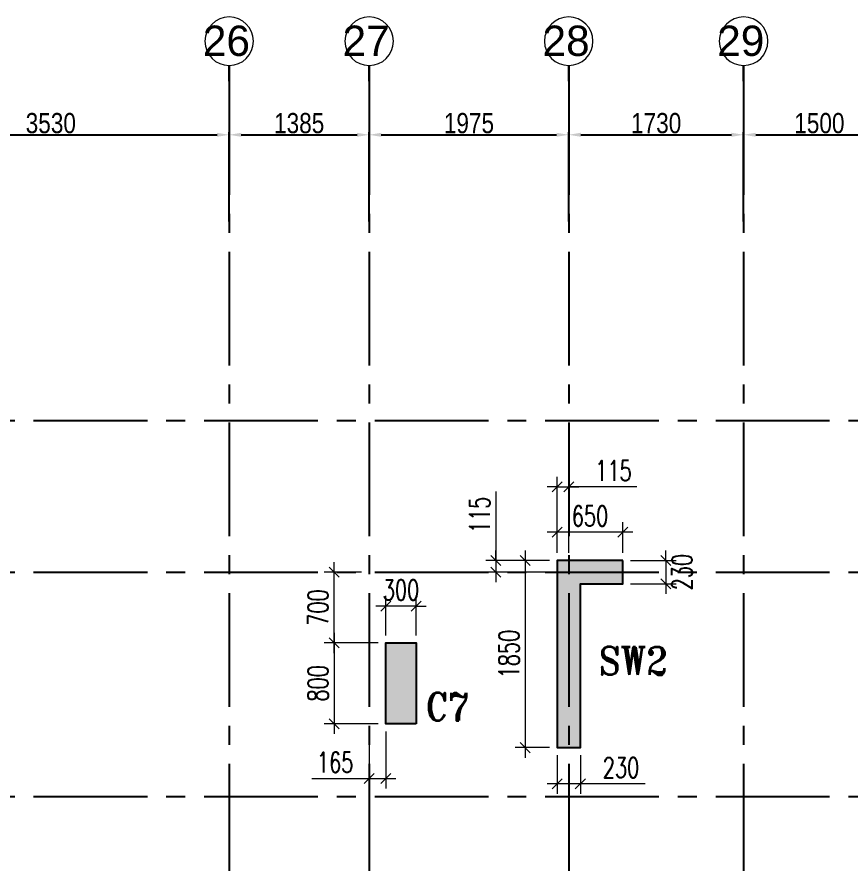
# Model space of a CAD drawing. Header units: millimetres. Extents: x 1123469 to 1752051, y -126924 to 196924.
# Drawn here: x 1414340 to 1422594, y -6975 to 1401 of the extents above; entities that cross this region are included whole.
import ezdxf
from ezdxf.enums import TextEntityAlignment as Align

# ---------------------------------------------------------------- set-up
doc = ezdxf.new("R2010")
doc.units = ezdxf.units.MM
doc.header["$LTSCALE"] = 500
doc.header["$MEASUREMENT"] = 0
doc.header["$PDMODE"] = 34
for name, pattern in [('CONTINOUS', [0]), ('DASHDOT', [1, 0.5, -0.25, 0, -0.25]), ('Site$0$CENTER2', [1.125, 0.75, -0.125, 0.125, -0.125])]:
    doc.linetypes.add(name, pattern=pattern)
doc.layers.get('Defpoints').update_dxf_attribs({"lineweight": 0})
for name, color, linetype, lineweight in [('COL. NO.', 1, 'DASHDOT', 15), ('CUT OUT', 1, 'Continuous', 13), ('dim-M', 1, 'Continuous', 15), ('GRID NO.', 7, 'Continuous', 20), ('TOWER COL HATCH', 253, 'Continuous', 20)]:
    doc.layers.add(name, color=color, linetype=linetype, lineweight=lineweight)
for name, color, linetype in [('GLASS', 5, 'Continuous'), ('GRID', 7, 'Continuous'), ('GRID DIM', 7, 'Continuous'), ('TOWER AREA COLUMN.', 6, 'Continuous')]:
    doc.layers.add(name, color=color, linetype=linetype)
doc.styles.add('2MM', font='romans.shx', dxfattribs={"width": 0.7})
doc.styles.add('D50', font='arial.ttf', dxfattribs={"width": 0.8})
doc.styles.add('ROMANT', font='romant__.ttf', dxfattribs={"width": 0.9, "height": 600})
doc.dimstyles.new('INNER DIM', dxfattribs={"dimtxt": 200, "dimasz": 120, "dimexe": 25, "dimexo": 25, "dimgap": 12, "dimtad": 1, "dimdec": 0, "dimrnd": 5, "dimzin": 0, "dimdsep": 46, "dimtxsty": 'D50', "dimcen": 0.09, "dimdle": 25, "dimclrt": 6, "dimadec": 0, "dimazin": 0, "dimtfac": 1, "dimtdec": 0, "dimtofl": 0, "dimtmove": 1, "dimatfit": 3, "dimfxl": 75, "dimtolj": 1, "dimtzin": 0, "dimarcsym": 0})
doc.dimstyles.new('RAJESH', dxfattribs={"dimtxt": 200, "dimasz": 180, "dimexe": 100, "dimexo": 250, "dimgap": 50, "dimtad": 2, "dimdec": 0, "dimzin": 1, "dimdsep": 46, "dimtxsty": '2MM', "dimblk": 'OBLIQUE', "dimcen": 0, "dimdle": 100, "dimclrd": 1, "dimclre": 1, "dimclrt": 3, "dimadec": 0, "dimazin": 0, "dimtfac": 1, "dimtdec": 0, "dimtix": 1, "dimtmove": 2, "dimatfit": 3, "dimfxl": 1, "dimtolj": 1, "dimlwd": -1, "dimarcsym": 0})

# ---------------------------------------------------------------- blocks, each defined once
blk = doc.blocks.new('GRID MARK')
at = {"layer": 'GRID NO.', "const_width": 50}
blk.add_lwpolyline([(0, -541), (0, -891)], dxfattribs=at)
at = {"layer": 'GRID NO.'}
blk.add_circle((0, 0), 541, dxfattribs=at)
at = {"layer": 'GRID NO.', "style": 'D50', "width": 0.8}
blk.add_attdef('Y1', text='', height=500, dxfattribs=at).set_placement((-33, -267), align=Align.CENTER)
blk = doc.blocks.new('*D31')
at = {"layer": 'Defpoints', "color": 0, "linetype": 'Continuous', "transparency": 16777216}
for p in [(1416440.6, 258393.3), (1412910.6, 257509.7), (1416440.6, 257509.7)]:
    blk.add_point(p, dxfattribs=at)
at = {"layer": 'GRID DIM', "color": 0, "linetype": 'Continuous', "lineweight": -2, "transparency": 16777216}
for p, q in [((1412910.6, 257534.7), (1412910.6, 258418.3)), ((1416440.6, 257534.7), (1416440.6, 258418.3))]:
    blk.add_line(p, q, dxfattribs=at)
at = {"layer": 'GRID DIM', "linetype": 'Continuous', "lineweight": -2, "transparency": 16777216}
blk.add_line((1413030.6, 258393.3), (1416320.6, 258393.3), dxfattribs=at)
at = {"layer": 'GRID DIM', "linetype": 'Continuous', "transparency": 16777216}
for points in [[(1413030.6, 258413.3), (1413030.6, 258373.3), (1412910.6, 258393.3)], [(1416320.6, 258413.3), (1416320.6, 258373.3), (1416440.6, 258393.3)]]:
    blk.add_solid(points, dxfattribs=at)
at = {"layer": 'GRID DIM', "linetype": 'Continuous', "transparency": 16777216, "insert": (1414675.6, 258507.5), "char_height": 200, "attachment_point": 5, "style": 'D50'}
blk.add_mtext('\\A1;3530', dxfattribs=at)
blk = doc.blocks.new('*D32')
at = {"layer": 'Defpoints', "color": 0, "linetype": 'Continuous', "transparency": 16777216}
for p in [(1417825.6, 258393.3), (1416440.6, 257509.7), (1417825.6, 257509.7)]:
    blk.add_point(p, dxfattribs=at)
at = {"layer": 'GRID DIM', "color": 0, "linetype": 'Continuous', "lineweight": -2, "transparency": 16777216}
for p, q in [((1416440.6, 257534.7), (1416440.6, 258418.3)), ((1417825.6, 257534.7), (1417825.6, 258418.3))]:
    blk.add_line(p, q, dxfattribs=at)
at = {"layer": 'GRID DIM', "linetype": 'Continuous', "lineweight": -2, "transparency": 16777216}
blk.add_line((1416560.6, 258393.3), (1417705.6, 258393.3), dxfattribs=at)
at = {"layer": 'GRID DIM', "linetype": 'Continuous', "transparency": 16777216}
for points in [[(1416560.6, 258413.3), (1416560.6, 258373.3), (1416440.6, 258393.3)], [(1417705.6, 258413.3), (1417705.6, 258373.3), (1417825.6, 258393.3)]]:
    blk.add_solid(points, dxfattribs=at)
at = {"layer": 'GRID DIM', "linetype": 'Continuous', "transparency": 16777216, "insert": (1417133.1, 258507.5), "char_height": 200, "attachment_point": 5, "style": 'D50'}
blk.add_mtext('\\A1;1385', dxfattribs=at)
blk = doc.blocks.new('*D33')
at = {"layer": 'Defpoints', "color": 0, "linetype": 'Continuous', "transparency": 16777216}
for p in [(1419800.6, 258393.3), (1417825.6, 257509.7), (1419800.6, 257509.7)]:
    blk.add_point(p, dxfattribs=at)
at = {"layer": 'GRID DIM', "color": 0, "linetype": 'Continuous', "lineweight": -2, "transparency": 16777216}
for p, q in [((1417825.6, 257534.7), (1417825.6, 258418.3)), ((1419800.6, 257534.7), (1419800.6, 258418.3))]:
    blk.add_line(p, q, dxfattribs=at)
at = {"layer": 'GRID DIM', "linetype": 'Continuous', "lineweight": -2, "transparency": 16777216}
blk.add_line((1417945.6, 258393.3), (1419680.6, 258393.3), dxfattribs=at)
at = {"layer": 'GRID DIM', "linetype": 'Continuous', "transparency": 16777216}
for points in [[(1417945.6, 258413.3), (1417945.6, 258373.3), (1417825.6, 258393.3)], [(1419680.6, 258413.3), (1419680.6, 258373.3), (1419800.6, 258393.3)]]:
    blk.add_solid(points, dxfattribs=at)
at = {"layer": 'GRID DIM', "linetype": 'Continuous', "transparency": 16777216, "insert": (1418813.1, 258507.4), "char_height": 200, "attachment_point": 5, "style": 'D50'}
blk.add_mtext('\\A1;1975', dxfattribs=at)
blk = doc.blocks.new('*D34')
at = {"layer": 'Defpoints', "color": 0, "linetype": 'Continuous', "transparency": 16777216}
for p in [(1421530.6, 258393.3), (1419800.6, 257509.7), (1421530.6, 257509.7)]:
    blk.add_point(p, dxfattribs=at)
at = {"layer": 'GRID DIM', "color": 0, "linetype": 'Continuous', "lineweight": -2, "transparency": 16777216}
for p, q in [((1419800.6, 257534.7), (1419800.6, 258418.3)), ((1421530.6, 257534.7), (1421530.6, 258418.3))]:
    blk.add_line(p, q, dxfattribs=at)
at = {"layer": 'GRID DIM', "linetype": 'Continuous', "lineweight": -2, "transparency": 16777216}
blk.add_line((1419920.6, 258393.3), (1421410.6, 258393.3), dxfattribs=at)
at = {"layer": 'GRID DIM', "linetype": 'Continuous', "transparency": 16777216}
for points in [[(1419920.6, 258413.3), (1419920.6, 258373.3), (1419800.6, 258393.3)], [(1421410.6, 258413.3), (1421410.6, 258373.3), (1421530.6, 258393.3)]]:
    blk.add_solid(points, dxfattribs=at)
at = {"layer": 'GRID DIM', "linetype": 'Continuous', "transparency": 16777216, "insert": (1420665.6, 258507.5), "char_height": 200, "attachment_point": 5, "style": 'D50'}
blk.add_mtext('\\A1;1730', dxfattribs=at)
blk = doc.blocks.new('*D35')
at = {"layer": 'Defpoints', "color": 0, "linetype": 'Continuous', "transparency": 16777216}
for p in [(1423030.6, 258393.3), (1423030.6, 257708.6), (1421530.6, 257509.7)]:
    blk.add_point(p, dxfattribs=at)
at = {"layer": 'GRID DIM', "color": 0, "linetype": 'Continuous', "lineweight": -2, "transparency": 16777216}
for p, q in [((1421530.6, 257534.7), (1421530.6, 258418.3)), ((1423030.6, 257733.6), (1423030.6, 258418.3))]:
    blk.add_line(p, q, dxfattribs=at)
at = {"layer": 'GRID DIM', "linetype": 'Continuous', "lineweight": -2, "transparency": 16777216}
blk.add_line((1421650.6, 258393.3), (1422910.6, 258393.3), dxfattribs=at)
at = {"layer": 'GRID DIM', "linetype": 'Continuous', "transparency": 16777216}
for points in [[(1421650.6, 258413.3), (1421650.6, 258373.3), (1421530.6, 258393.3)], [(1422910.6, 258413.3), (1422910.6, 258373.3), (1423030.6, 258393.3)]]:
    blk.add_solid(points, dxfattribs=at)
at = {"layer": 'GRID DIM', "linetype": 'Continuous', "transparency": 16777216, "insert": (1422280.6, 258507.4), "char_height": 200, "attachment_point": 5, "style": 'D50'}
blk.add_mtext('\\A1;1500', dxfattribs=at)
blk = doc.blocks.new('3tgra')
at = {"layer": 'TOWER COL HATCH'}
h = blk.add_hatch(color=253, dxfattribs=at)
h.dxf.hatch_style = 1
h.paths.add_polyline_path([(1387405.6, 93641.6), (1388055.6, 93641.6), (1388055.6, 91791.6), (1387825.6, 91791.6), (1387825.6, 93411.6), (1387405.6, 93411.6)])
h = blk.add_hatch(color=253, dxfattribs=at)
h.dxf.hatch_style = 1
h.paths.add_polyline_path([(1389450.6, 92026.7), (1389750.6, 92026.7), (1389750.6, 92826.7), (1389450.6, 92826.7)])
at = {"layer": 'TOWER AREA COLUMN.', "color": 4}
blk.add_lwpolyline([(1387405.6, 93641.6), (1388055.6, 93641.6), (1388055.6, 91791.6), (1387825.6, 91791.6), (1387825.6, 93411.6), (1387405.6, 93411.6), (1387405.6, 93641.6)], dxfattribs=at)
blk.add_lwpolyline([(1389450.6, 92026.7), (1389750.6, 92026.7), (1389750.6, 92826.7), (1389450.6, 92826.7)], close=True, dxfattribs=at)
blk = doc.blocks.new('_Oblique')
at = {"color": 0, "linetype": 'ByBlock', "lineweight": -2}
blk.add_line((-0.5, -0.5), (0.5, 0.5), dxfattribs=at)
blk = doc.blocks.new('*D1524')
at = {"layer": 'Defpoints', "color": 0, "ltscale": 100, "transparency": 16777216}
for p in [(1419685.6, 93921.1), (1419685.6, 93641.6), (1420335.6, 93641.6)]:
    blk.add_point(p, dxfattribs=at)
at = {"layer": 'dim-M', "color": 1, "lineweight": -2, "ltscale": 100, "transparency": 16777216}
for p, q in [((1419685.6, 93716.6), (1419685.6, 94021.1)), ((1420335.6, 93716.6), (1420335.6, 94021.1))]:
    blk.add_line(p, q, dxfattribs=at)
at = {"layer": 'dim-M', "color": 1, "ltscale": 100, "transparency": 16777216}
blk.add_line((1420435.6, 93921.1), (1419585.6, 93921.1), dxfattribs=at)
at = {"layer": 'dim-M', "color": 1, "ltscale": 100, "transparency": 16777216, "xscale": 100, "yscale": 100, "zscale": 100, "rotation": 180}
blk.add_blockref('_Oblique', (1419685.6, 93921.1), dxfattribs=at)
at = {"layer": 'dim-M', "color": 1, "ltscale": 100, "transparency": 16777216, "xscale": 100, "yscale": 100, "zscale": 100}
blk.add_blockref('_Oblique', (1420335.6, 93921.1), dxfattribs=at)
at = {"layer": 'dim-M', "color": 3, "ltscale": 100, "transparency": 16777216, "insert": (1420010.6, 94081.1), "char_height": 200, "attachment_point": 5, "style": '2MM'}
blk.add_mtext('\\A1;650', dxfattribs=at)
blk = doc.blocks.new('*D1525')
at = {"layer": 'Defpoints', "color": 0, "ltscale": 100, "transparency": 16777216}
for p in [(1420335.6, 93641.6), (1420335.6, 93411.6), (1420762.1, 93411.6)]:
    blk.add_point(p, dxfattribs=at)
at = {"layer": 'dim-M', "color": 1, "ltscale": 100, "transparency": 16777216}
for p, q in [((1420762.1, 93641.6), (1420762.1, 93741.6)), ((1420762.1, 93641.6), (1420762.1, 93411.6)), ((1420762.1, 93411.6), (1420762.1, 93311.6))]:
    blk.add_line(p, q, dxfattribs=at)
at = {"layer": 'dim-M', "color": 1, "lineweight": -2, "ltscale": 100, "transparency": 16777216}
for p, q in [((1420410.6, 93641.6), (1420862.1, 93641.6)), ((1420410.6, 93411.6), (1420862.1, 93411.6))]:
    blk.add_line(p, q, dxfattribs=at)
at = {"layer": 'dim-M', "color": 1, "ltscale": 100, "transparency": 16777216, "xscale": 100, "yscale": 100, "zscale": 100}
for p, rotation in [((1420762.1, 93641.6), 270), ((1420762.1, 93411.6), 90)]:
    blk.add_blockref('_Oblique', p, dxfattribs=dict(at, rotation=rotation))
at = {"layer": 'dim-M', "color": 3, "ltscale": 100, "transparency": 16777216, "insert": (1420922.1, 93526.6), "char_height": 200, "attachment_point": 5, "rotation": 90, "style": '2MM'}
blk.add_mtext('\\A1;230', dxfattribs=at)
blk = doc.blocks.new('*D1526')
at = {"layer": 'Defpoints', "color": 0, "ltscale": 100, "transparency": 16777216}
for p in [(1419685.6, 93641.6), (1419370.2, 91791.6), (1419685.6, 91791.6)]:
    blk.add_point(p, dxfattribs=at)
at = {"layer": 'dim-M', "color": 1, "ltscale": 100, "transparency": 16777216}
blk.add_line((1419370.2, 93741.6), (1419370.2, 91691.6), dxfattribs=at)
at = {"layer": 'dim-M', "color": 1, "lineweight": -2, "ltscale": 100, "transparency": 16777216}
for p, q in [((1419610.6, 93641.6), (1419270.2, 93641.6)), ((1419610.6, 91791.6), (1419270.2, 91791.6))]:
    blk.add_line(p, q, dxfattribs=at)
at = {"layer": 'dim-M', "color": 1, "ltscale": 100, "transparency": 16777216, "xscale": 100, "yscale": 100, "zscale": 100}
for p, rotation in [((1419370.2, 93641.6), 90), ((1419370.2, 91791.6), 270)]:
    blk.add_blockref('_Oblique', p, dxfattribs=dict(at, rotation=rotation))
at = {"layer": 'dim-M', "color": 3, "ltscale": 100, "transparency": 16777216, "insert": (1419210.2, 92716.6), "char_height": 200, "attachment_point": 5, "rotation": 90, "style": '2MM'}
blk.add_mtext('\\A1;1850', dxfattribs=at)
blk = doc.blocks.new('*D1527')
at = {"layer": 'Defpoints', "color": 0, "ltscale": 100, "transparency": 16777216}
for p in [(1419685.6, 91791.6), (1419915.6, 91791.6), (1419685.6, 91434.1)]:
    blk.add_point(p, dxfattribs=at)
at = {"layer": 'dim-M', "color": 1, "lineweight": -2, "ltscale": 100, "transparency": 16777216}
for p, q in [((1419685.6, 91716.6), (1419685.6, 91334.1)), ((1419915.6, 91716.6), (1419915.6, 91334.1))]:
    blk.add_line(p, q, dxfattribs=at)
at = {"layer": 'dim-M', "color": 1, "ltscale": 100, "transparency": 16777216}
for p, q in [((1420015.6, 91434.1), (1419585.6, 91434.1)), ((1420558, 91434.1), (1419915.6, 91434.1))]:
    blk.add_line(p, q, dxfattribs=at)
at = {"layer": 'dim-M', "color": 1, "ltscale": 100, "transparency": 16777216, "xscale": 100, "yscale": 100, "zscale": 100, "rotation": 180}
blk.add_blockref('_Oblique', (1419685.6, 91434.1), dxfattribs=at)
at = {"layer": 'dim-M', "color": 1, "ltscale": 100, "transparency": 16777216, "xscale": 100, "yscale": 100, "zscale": 100}
blk.add_blockref('_Oblique', (1419915.6, 91434.1), dxfattribs=at)
at = {"layer": 'dim-M', "color": 3, "ltscale": 100, "transparency": 16777216, "insert": (1420318, 91594.1), "char_height": 200, "attachment_point": 5, "style": '2MM'}
blk.add_mtext('\\A1;230', dxfattribs=at)
blk = doc.blocks.new('*D1528')
at = {"layer": 'Defpoints', "color": 0, "ltscale": 100, "transparency": 16777216}
for p in [(1419800.6, 94369.6), (1419685.6, 93641.6), (1419800.6, 93641.6)]:
    blk.add_point(p, dxfattribs=at)
at = {"layer": 'dim-M', "color": 1, "lineweight": -2, "ltscale": 100, "transparency": 16777216}
for p, q in [((1419685.6, 93716.6), (1419685.6, 94469.6)), ((1419800.6, 93716.6), (1419800.6, 94469.6))]:
    blk.add_line(p, q, dxfattribs=at)
at = {"layer": 'dim-M', "color": 1, "ltscale": 100, "transparency": 16777216}
for p, q in [((1419685.6, 94369.6), (1419585.6, 94369.6)), ((1419685.6, 94369.6), (1419800.6, 94369.6)), ((1419685.6, 94369.6), (1419800.6, 94369.6)), ((1419800.6, 94369.6), (1419900.6, 94369.6)), ((1420473.1, 94369.6), (1419800.6, 94369.6))]:
    blk.add_line(p, q, dxfattribs=at)
at = {"layer": 'dim-M', "color": 1, "ltscale": 100, "transparency": 16777216, "xscale": 100, "yscale": 100, "zscale": 100}
blk.add_blockref('_Oblique', (1419685.6, 94369.6), dxfattribs=at)
at = {"layer": 'dim-M', "color": 1, "ltscale": 100, "transparency": 16777216, "xscale": 100, "yscale": 100, "zscale": 100, "rotation": 180}
blk.add_blockref('_Oblique', (1419800.6, 94369.6), dxfattribs=at)
at = {"layer": 'dim-M', "color": 3, "ltscale": 100, "transparency": 16777216, "insert": (1420243.1, 94529.6), "char_height": 200, "attachment_point": 5, "style": '2MM'}
blk.add_mtext('\\A1;115', dxfattribs=at)
blk = doc.blocks.new('*D1529')
at = {"layer": 'Defpoints', "color": 0, "ltscale": 100, "transparency": 16777216}
for p in [(1419685.6, 93641.6), (1419079.2, 93526.6), (1419685.6, 93526.6)]:
    blk.add_point(p, dxfattribs=at)
at = {"layer": 'dim-M', "color": 1, "ltscale": 100, "transparency": 16777216}
for p, q in [((1419079.2, 94323), (1419079.2, 93641.6)), ((1419079.2, 93641.6), (1419079.2, 93741.6)), ((1419079.2, 93641.6), (1419079.2, 93526.6)), ((1419079.2, 93641.6), (1419079.2, 93526.6)), ((1419079.2, 93526.6), (1419079.2, 93426.6))]:
    blk.add_line(p, q, dxfattribs=at)
at = {"layer": 'dim-M', "color": 1, "lineweight": -2, "ltscale": 100, "transparency": 16777216}
for p, q in [((1419610.6, 93641.6), (1418979.2, 93641.6)), ((1419610.6, 93526.6), (1418979.2, 93526.6))]:
    blk.add_line(p, q, dxfattribs=at)
at = {"layer": 'dim-M', "color": 1, "ltscale": 100, "transparency": 16777216, "xscale": 100, "yscale": 100, "zscale": 100}
for p, rotation in [((1419079.2, 93641.6), 270), ((1419079.2, 93526.6), 90)]:
    blk.add_blockref('_Oblique', p, dxfattribs=dict(at, rotation=rotation))
at = {"layer": 'dim-M', "color": 3, "ltscale": 100, "transparency": 16777216, "insert": (1418919.2, 94093), "char_height": 200, "attachment_point": 5, "rotation": 90, "style": '2MM'}
blk.add_mtext('\\A1;115', dxfattribs=at)
blk = doc.blocks.new('*D1530')
at = {"layer": 'Defpoints', "color": 0, "ltscale": 100, "transparency": 16777216}
for p in [(1417990.6, 93191.1), (1417990.6, 92826.7), (1418290.6, 92826.7)]:
    blk.add_point(p, dxfattribs=at)
at = {"layer": 'dim-M', "color": 1, "lineweight": -2, "ltscale": 100, "transparency": 16777216}
for p, q in [((1417990.6, 92901.7), (1417990.6, 93291.1)), ((1418290.6, 92901.7), (1418290.6, 93291.1))]:
    blk.add_line(p, q, dxfattribs=at)
at = {"layer": 'dim-M', "color": 1, "ltscale": 100, "transparency": 16777216}
for p, q in [((1417990.6, 93191.1), (1417890.6, 93191.1)), ((1418290.6, 93191.1), (1417990.6, 93191.1)), ((1418290.6, 93191.1), (1418390.6, 93191.1))]:
    blk.add_line(p, q, dxfattribs=at)
at = {"layer": 'dim-M', "color": 1, "ltscale": 100, "transparency": 16777216, "xscale": 100, "yscale": 100, "zscale": 100}
blk.add_blockref('_Oblique', (1417990.6, 93191.1), dxfattribs=at)
at = {"layer": 'dim-M', "color": 1, "ltscale": 100, "transparency": 16777216, "xscale": 100, "yscale": 100, "zscale": 100, "rotation": 180}
blk.add_blockref('_Oblique', (1418290.6, 93191.1), dxfattribs=at)
at = {"layer": 'dim-M', "color": 3, "ltscale": 100, "transparency": 16777216, "insert": (1418140.6, 93351.1), "char_height": 200, "attachment_point": 5, "style": '2MM'}
blk.add_mtext('\\A1;300', dxfattribs=at)
blk = doc.blocks.new('*D1531')
at = {"layer": 'Defpoints', "color": 0, "ltscale": 100, "transparency": 16777216}
for p in [(1417990.6, 92826.7), (1417479.9, 92026.7), (1417990.6, 92026.7)]:
    blk.add_point(p, dxfattribs=at)
at = {"layer": 'dim-M', "color": 1, "ltscale": 100, "transparency": 16777216}
blk.add_line((1417479.9, 92926.7), (1417479.9, 91926.7), dxfattribs=at)
at = {"layer": 'dim-M', "color": 1, "lineweight": -2, "ltscale": 100, "transparency": 16777216}
for p, q in [((1417915.6, 92826.7), (1417379.9, 92826.7)), ((1417915.6, 92026.7), (1417379.9, 92026.7))]:
    blk.add_line(p, q, dxfattribs=at)
at = {"layer": 'dim-M', "color": 1, "ltscale": 100, "transparency": 16777216, "xscale": 100, "yscale": 100, "zscale": 100}
for p, rotation in [((1417479.9, 92826.7), 90), ((1417479.9, 92026.7), 270)]:
    blk.add_blockref('_Oblique', p, dxfattribs=dict(at, rotation=rotation))
at = {"layer": 'dim-M', "color": 3, "ltscale": 100, "transparency": 16777216, "insert": (1417319.9, 92426.7), "char_height": 200, "attachment_point": 5, "rotation": 90, "style": '2MM'}
blk.add_mtext('\\A1;800', dxfattribs=at)
blk = doc.blocks.new('*D1532')
at = {"layer": 'Defpoints', "color": 0, "ltscale": 100, "transparency": 16777216}
for p in [(1417825.6, 92026.7), (1417990.6, 92026.7), (1417990.6, 91486.7)]:
    blk.add_point(p, dxfattribs=at)
at = {"layer": 'dim-M', "color": 1, "lineweight": -2, "ltscale": 100, "transparency": 16777216}
for p, q in [((1417825.6, 91951.7), (1417825.6, 91386.7)), ((1417990.6, 91951.7), (1417990.6, 91386.7))]:
    blk.add_line(p, q, dxfattribs=at)
at = {"layer": 'dim-M', "color": 1, "ltscale": 100, "transparency": 16777216}
for p, q in [((1417258.9, 91486.7), (1417825.6, 91486.7)), ((1417725.6, 91486.7), (1418090.6, 91486.7))]:
    blk.add_line(p, q, dxfattribs=at)
at = {"layer": 'dim-M', "color": 1, "ltscale": 100, "transparency": 16777216, "xscale": 100, "yscale": 100, "zscale": 100, "rotation": 180}
blk.add_blockref('_Oblique', (1417825.6, 91486.7), dxfattribs=at)
at = {"layer": 'dim-M', "color": 1, "ltscale": 100, "transparency": 16777216, "xscale": 100, "yscale": 100, "zscale": 100}
blk.add_blockref('_Oblique', (1417990.6, 91486.7), dxfattribs=at)
at = {"layer": 'dim-M', "color": 3, "ltscale": 100, "transparency": 16777216, "insert": (1417488.9, 91646.7), "char_height": 200, "attachment_point": 5, "style": '2MM'}
blk.add_mtext('\\A1;165', dxfattribs=at)
blk = doc.blocks.new('*D1533')
at = {"layer": 'Defpoints', "color": 0, "ltscale": 100, "transparency": 16777216}
for p in [(1417479.9, 93526.6), (1417825.6, 93526.6), (1417990.6, 92826.7)]:
    blk.add_point(p, dxfattribs=at)
at = {"layer": 'dim-M', "color": 1, "ltscale": 100, "transparency": 16777216}
blk.add_line((1417479.9, 92726.7), (1417479.9, 93626.6), dxfattribs=at)
at = {"layer": 'dim-M', "color": 1, "lineweight": -2, "ltscale": 100, "transparency": 16777216}
for p, q in [((1417750.6, 93526.6), (1417379.9, 93526.6)), ((1417915.6, 92826.7), (1417379.9, 92826.7))]:
    blk.add_line(p, q, dxfattribs=at)
at = {"layer": 'dim-M', "color": 1, "ltscale": 100, "transparency": 16777216, "xscale": 100, "yscale": 100, "zscale": 100}
for p, rotation in [((1417479.9, 93526.6), 90), ((1417479.9, 92826.7), 270)]:
    blk.add_blockref('_Oblique', p, dxfattribs=dict(at, rotation=rotation))
at = {"layer": 'dim-M', "color": 3, "ltscale": 100, "transparency": 16777216, "insert": (1417319.9, 93176.7), "char_height": 200, "attachment_point": 5, "rotation": 90, "style": '2MM'}
blk.add_mtext('\\A1;700', dxfattribs=at)
blk = doc.blocks.new('EEE')
at = {"layer": 'GRID', "color": 16, "linetype": 'Site$0$CENTER2', "ltscale": 3}
for points in [[(1416440.6, 258923.2), (1416440.6, 223711.9)], [(1417825.6, 258923.2), (1417825.6, 223711.9)], [(1419800.6, 258923.2), (1419800.6, 223711.9)], [(1421530.6, 258923.2), (1421530.6, 223711.9)], [(1363880.9, 255568.6), (1442964.5, 255568.6)], [(1363880.9, 254068.6), (1442964.5, 254068.6)], [(1363880.9, 251848.8), (1442964.5, 251848.8)]]:
    blk.add_lwpolyline(points, dxfattribs=at)
at = {"layer": 'GRID NO.'}
ref = blk.add_blockref('GRID MARK', (1416440.6, 259318.5), dxfattribs=dict(at, xscale=-0.4435200000032785, yscale=0.4435200000032785, zscale=0.4435200000032785))
ref.add_attrib('Y1', '26', dxfattribs={"height": 300, "style": 'D50'}).set_placement((1416413.2, 259172.9), align=Align.CENTER)
ref = blk.add_blockref('GRID MARK', (1417825.6, 259318.5), dxfattribs=dict(at, xscale=-0.4435200000032785, yscale=0.4435200000032785, zscale=0.4435200000032785))
ref.add_attrib('Y1', '27', dxfattribs={"height": 300, "style": 'D50'}).set_placement((1417795.7, 259172.9), align=Align.CENTER)
ref = blk.add_blockref('GRID MARK', (1419800.6, 259318.5), dxfattribs=dict(at, xscale=-0.4435200000032785, yscale=0.4435200000032785, zscale=0.4435200000032785))
ref.add_attrib('Y1', '28', dxfattribs={"height": 300, "style": 'D50'}).set_placement((1419774.2, 259172.9), align=Align.CENTER)
ref = blk.add_blockref('GRID MARK', (1421530.6, 259318.5), dxfattribs=dict(at, xscale=-0.4435200000032785, yscale=0.4435200000032785, zscale=0.4435200000032785))
ref.add_attrib('Y1', '29', dxfattribs={"height": 300, "style": 'D50'}).set_placement((1421503, 259172.9), align=Align.CENTER)
at = {"layer": 'GRID DIM', "color": 0, "linetype": 'Continuous'}
for base, p1, p2, picture, middle in [((1416440.6, 258393.3), (1412910.6, 257509.7), (1416440.6, 257509.7), '*D31', (1414675.6, 258507.5)), ((1417825.6, 258393.3), (1416440.6, 257509.7), (1417825.6, 257509.7), '*D32', (1417133.1, 258507.5)), ((1419800.6, 258393.3), (1417825.6, 257509.7), (1419800.6, 257509.7), '*D33', (1418813.1, 258507.4)), ((1421530.6, 258393.3), (1419800.6, 257509.7), (1421530.6, 257509.7), '*D34', (1420665.6, 258507.5)), ((1423030.6, 258393.3), (1421530.6, 257509.7), (1423030.6, 257708.6), '*D35', (1422280.6, 258507.4))]:
    dim = blk.add_linear_dim(base=base, p1=p1, p2=p2, dimstyle='INNER DIM', override={"dimclrd": 256, "dimclrt": 256}, dxfattribs=at)
    dim.commit()
    dim.dimension.update_dxf_attribs({"geometry": picture, "text_midpoint": middle})
blk = doc.blocks.new('G012')
at = {"layer": 'COL. NO.', "color": 7, "linetype": 'CONTINOUS', "style": 'ROMANT', "width": 0.9}
blk.add_text('SW2', height=275, dxfattribs=at).set_placement((1420100.1, 92512.4, 0))
at = {"layer": 'COL. NO.', "color": 4, "linetype": 'CONTINOUS', "style": 'ROMANT', "width": 0.9}
blk.add_text('C7', height=275, dxfattribs=at).set_placement((1418383.9, 92058.5, 0))
at = {"layer": 'dim-M', "ltscale": 100}
for base, p1, p2, angle, picture, middle in [((1419800.6, 94369.6), (1419685.6, 93641.6), (1419800.6, 93641.6), 180, '*D1528', (1420243.1, 94277)), ((1419079.2, 93526.6), (1419685.6, 93641.6), (1419685.6, 93526.6), 90, '*D1529', (1419112.6, 94093)), ((1417990.6, 91486.7), (1417825.6, 92026.7), (1417990.6, 92026.7), 180, '*D1532', (1417488.9, 91411.6)), ((1419685.6, 91434.1), (1419915.6, 91791.6), (1419685.6, 91791.6), 180, '*D1527', (1420318, 91416))]:
    dim = blk.add_linear_dim(base=base, p1=p1, p2=p2, angle=angle, dimstyle='RAJESH', override={"dimasz": 100, "dimexo": 75, "dimgap": 60, "dimtmove": 1}, dxfattribs=at)
    dim.commit()
    dim.dimension.update_dxf_attribs({"geometry": picture, "text_midpoint": middle, "dimtype": 128})
for base, p1, p2, angle, picture, middle in [((1419685.6, 93921.1), (1420335.6, 93641.6), (1419685.6, 93641.6), 180, '*D1524', (1420010.6, 94081.1)), ((1419370.2, 91791.6), (1419685.6, 93641.6), (1419685.6, 91791.6), 90, '*D1526', (1419210.2, 92716.6)), ((1420762.1, 93411.6), (1420335.6, 93641.6), (1420335.6, 93411.6), 90, '*D1525', (1420922.1, 93526.6)), ((1417479.9, 93526.6), (1417990.6, 92826.7), (1417825.6, 93526.6), 90, '*D1533', (1417319.9, 93176.7)), ((1417990.6, 93191.1), (1418290.6, 92826.7), (1417990.6, 92826.7), 180, '*D1530', (1418140.6, 93351.1)), ((1417479.9, 92026.7), (1417990.6, 92826.7), (1417990.6, 92026.7), 90, '*D1531', (1417319.9, 92426.7))]:
    dim = blk.add_linear_dim(base=base, p1=p1, p2=p2, angle=angle, dimstyle='RAJESH', override={"dimasz": 100, "dimexo": 75, "dimgap": 60, "dimtmove": 1}, dxfattribs=at)
    dim.commit()
    dim.dimension.update_dxf_attribs({"geometry": picture, "text_midpoint": middle})

msp = doc.modelspace()

# ---------------------------------------------------------------- block references
at = {"layer": 'CUT OUT', "color": 4, "xscale": -1}
msp.add_blockref('3tgra', (2807741.3, -97615.5), dxfattribs=at)
at = {"layer": 'dim-M', "color": 4}
msp.add_blockref('G012', (0, -97615.5), dxfattribs=at)
at = {"layer": 'GLASS', "color": 4}
msp.add_blockref('EEE', (0, -258157.5), dxfattribs=at)

doc.saveas('drawing.dxf')
